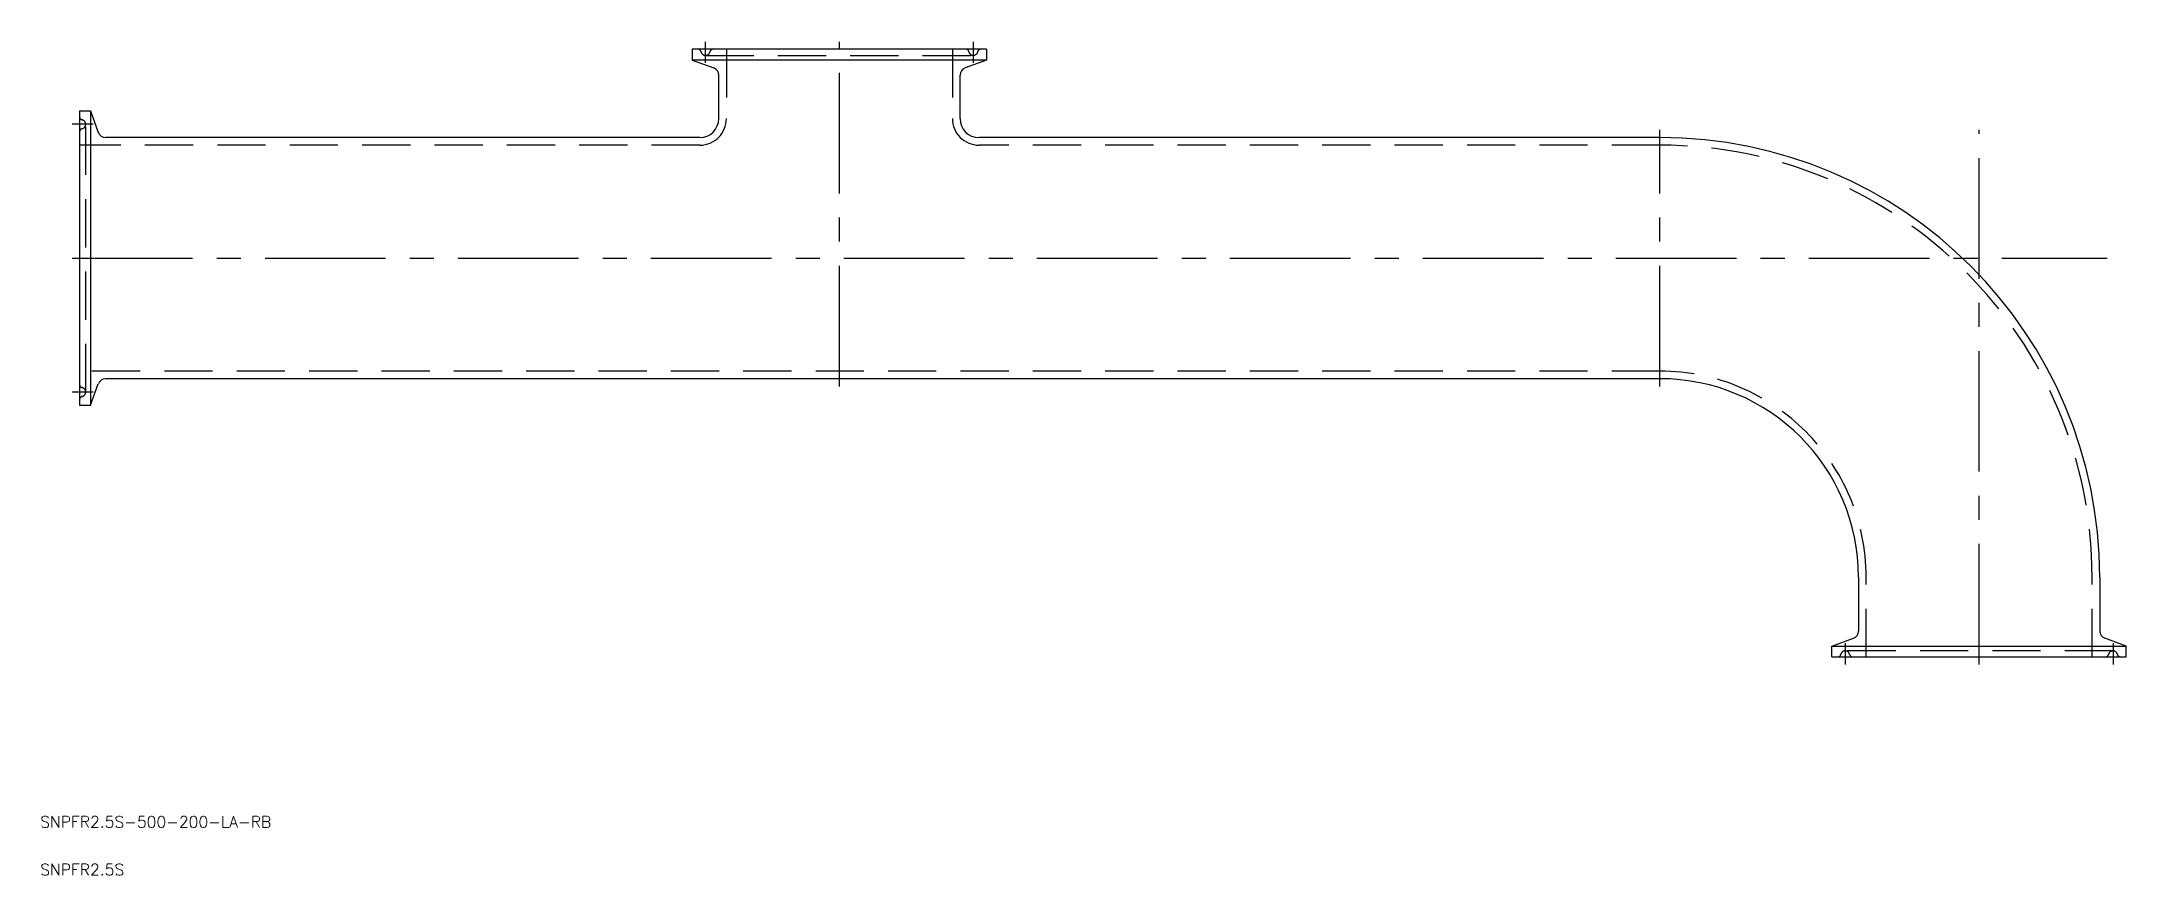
# Model space of a CAD drawing. Extents: x -510 to 39, y -58 to 162.
import ezdxf

# ---------------------------------------------------------------- set-up
doc = ezdxf.new("R2010")
doc.units = 0
doc.linetypes.add('CENTER', pattern=[50.8, 31.75, -6.35, 6.35, -6.35])
doc.linetypes.add('DASHED', pattern=[19.05, 12.7, -6.35])
doc.layers.get('0').update_dxf_attribs({"linetype": 'CONTINUOUS'})
doc.layers.add('CENTER', color=1, linetype='CENTER')
doc.styles.get("Standard").update_dxf_attribs({"font": 'txt.shx', "height": 3, "bigfont": 'bigfont.shx'})

msp = doc.modelspace()

# ---------------------------------------------------------------- linework, layer by layer
at = {"color": 7, "linetype": 'CONTINUOUS'}
for p, q in [((-261.25, 160), (-338.75, 160)), ((-338.75, 160), (-338.75, 157.15)), ((-261.25, 160), (-261.25, 157.15)), ((-261.25, 157.15), (-338.75, 157.15)), ((-338.75, 157.15), (-333.07, 155.08)), ((-261.25, 157.15), (-266.93, 155.08)), ((-331.75, 141.75), (-331.75, 153.2)), ((-268.25, 141.75), (-268.25, 153.2)), ((-500, 143.75), (-500, 66.25)), ((-500, 143.75), (-497.15, 143.75)), ((-497.15, 143.75), (-495.08, 138.07)), ((-497.15, 143.75), (-497.15, 66.25)), ((-336.75, 136.75), (-493.2, 136.75)), ((-84, 136.75), (-263.25, 136.75)), ((-497.15, 66.25), (-495.08, 71.93)), ((-84, 73.25), (-493.2, 73.25)), ((-500, 66.25), (-497.15, 66.25)), ((-31.75, 21), (-31.75, 6.8)), ((31.75, 21), (31.75, 6.8)), ((-38.75, 2.85), (-33.07, 4.92)), ((-38.75, 2.85), (38.75, 2.85)), ((-38.75, 0), (-38.75, 2.85)), ((-38.75, 0), (38.75, 0)), ((38.75, 2.85), (33.07, 4.92)), ((38.75, 0), (38.75, 2.85))]:
    msp.add_line(p, q, dxfattribs=at)
at = {"color": 3, "linetype": 'DASHED'}
for p, q in [((-329.75, 160), (-329.75, 141.75)), ((-270.25, 160), (-270.25, 141.75)), ((-335.25, 158.4), (-264.75, 158.4)), ((-498.4, 69.75), (-498.4, 140.25)), ((-336.75, 134.75), (-500, 134.75)), ((-84, 134.75), (-263.25, 134.75)), ((-84, 75.25), (-500, 75.25)), ((-29.75, 0), (-29.75, 21)), ((29.75, 0), (29.75, 21)), ((35.25, 1.6), (-35.25, 1.6))]:
    msp.add_line(p, q, dxfattribs=at)
for centre, radius, start, end in [((-337.21, 159.2), 0.8, 11.537, 90), ((-335.25, 159.6), 1.2, 191.537, 348.463), ((-333.29, 159.2), 0.8, 90, 168.463), ((-266.71, 159.2), 0.8, 11.537, 90), ((-264.75, 159.6), 1.2, 191.537, 348.463), ((-262.79, 159.2), 0.8, 90, 168.463), ((-499.2, 142.21), 0.8, 180, 258.463), ((-499.2, 138.29), 0.8, 101.537, 180), ((-499.6, 140.25), 1.2, 281.537, 78.463), ((-336.75, 141.75), 7, 270, 0), ((-263.25, 141.75), 7, 180, 270), ((-84, 21), 113.75, 0, 90), ((-499.2, 71.71), 0.8, 180, 258.463), ((-84, 21), 54.25, 0, 90), ((-499.2, 67.79), 0.8, 101.537, 180), ((-499.6, 69.75), 1.2, 281.537, 78.463), ((-37.21, 0.8), 0.8, 270, 348.463), ((-35.25, 0.4), 1.2, 11.537, 168.463), ((-33.29, 0.8), 0.8, 191.537, 270), ((33.29, 0.8), 0.8, 270, 348.463), ((35.25, 0.4), 1.2, 11.537, 168.463), ((37.21, 0.8), 0.8, 191.537, 270)]:
    msp.add_arc(centre, radius, start, end, dxfattribs=at)
at = {"color": 7, "linetype": 'CONTINUOUS'}
for centre, radius, start, end in [((-333.75, 153.2), 2, 0, 70), ((-266.25, 153.2), 2, 110, 180), ((-493.2, 138.75), 2, 200, 270), ((-336.75, 141.75), 5, 270, 0), ((-263.25, 141.75), 5, 180, 270), ((-84, 21), 115.75, 0, 90), ((-493.2, 71.25), 2, 90, 160), ((-84, 21), 52.25, 0, 90), ((-33.75, 6.8), 2, 290, 0), ((33.75, 6.8), 2, 180, 250)]:
    msp.add_arc(centre, radius, start, end, dxfattribs=at)
at = {"layer": 'CENTER', "color": 1, "linetype": 'CENTER'}
for p, q in [((-335.25, 156.4), (-335.25, 162)), ((-300, 71.25), (-300, 162)), ((-264.75, 156.4), (-264.75, 162)), ((-496.4, 140.25), (-502, 140.25)), ((-84, 71.25), (-84, 138.75)), ((0, -2), (0, 138.75)), ((-502, 105), (33.75, 105)), ((-496.4, 69.75), (-502, 69.75)), ((-35.25, 3.6), (-35.25, -2)), ((35.25, 3.6), (35.25, -2))]:
    msp.add_line(p, q, dxfattribs=at)

# ---------------------------------------------------------------- texts
at = {"color": 7, "linetype": 'CONTINUOUS'}
for s, p in [('SNPFR2.5S-500-200-LA-RB', (-510.38, -44.94)), ('SNPFR2.5S', (-510.38, -57.5))]:
    msp.add_text(s, height=3, dxfattribs=at).set_placement(p)

doc.saveas('drawing.dxf')
